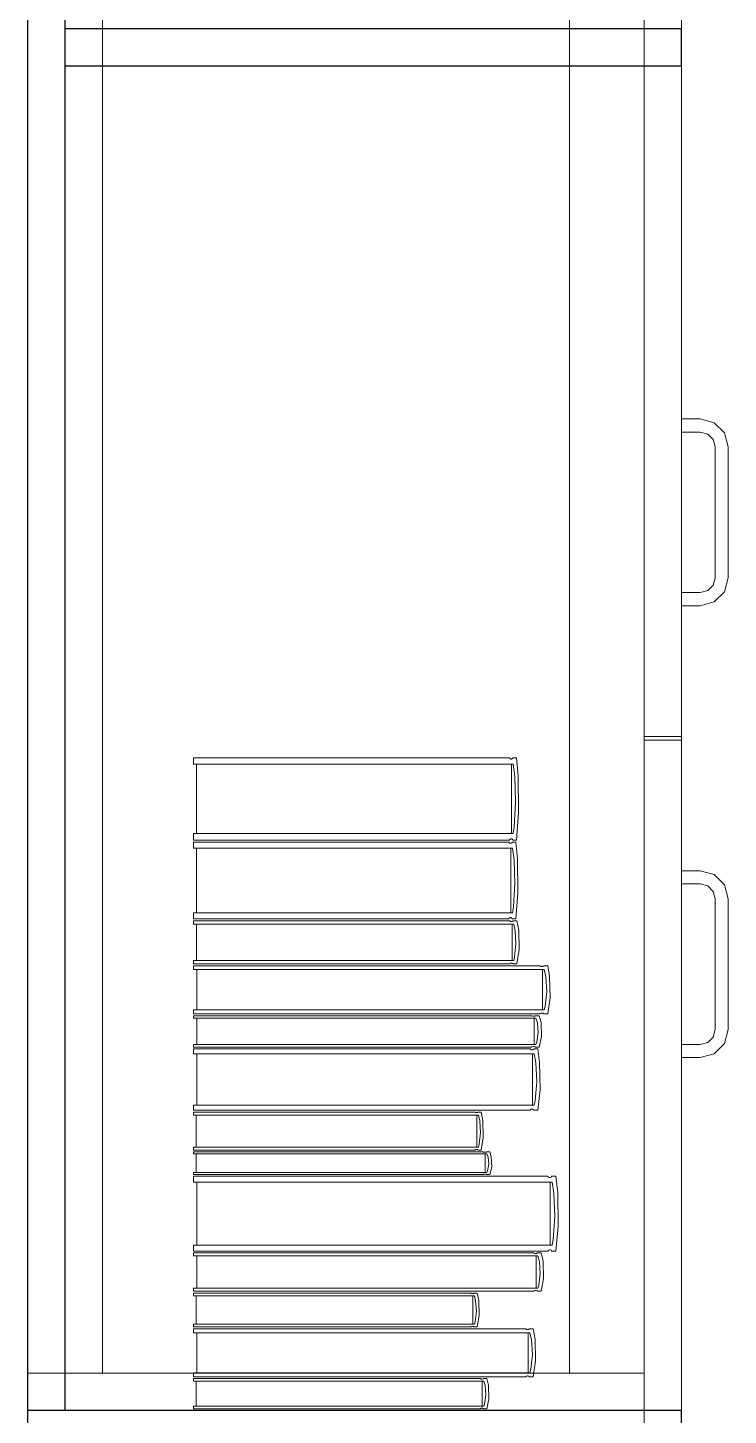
# Model space of a CAD drawing. Header units: inches. Extents: x -38 to 5698, y -33 to 92.
# Drawn here: x 111.231 to 111.606, y 35.018 to 35.761 of the extents above; entities that cross this region are included whole.
import ezdxf

# ---------------------------------------------------------------- set-up
doc = ezdxf.new("R2010")
doc.units = ezdxf.units.IN
doc.header["$MEASUREMENT"] = 0
doc.set_wipeout_variables(frame=1)
doc.linetypes.add('Wipeout_Contour', pattern=[1, 0, -1])
doc.layers.add('Interior - Mobiliario', color=7, linetype='Continuous')

msp = doc.modelspace()

# ---------------------------------------------------------------- linework, layer by layer
at = {"layer": 'Interior - Mobiliario', "color": 175, "linetype": 'Continuous', "lineweight": 13}
for p, q in [((111.25096, 35.02), (111.25096, 36.48)), ((111.56096, 36.48), (111.56096, 35.02)), ((111.59096, 35.551), (111.58096, 35.551)), ((111.58096, 35.551), (111.58096, 35.544)), ((111.59846, 35.54899), (111.59096, 35.551)), ((111.60395, 35.5435), (111.59846, 35.54899)), ((111.58096, 35.544), (111.59096, 35.544)), ((111.59096, 35.544), (111.59496, 35.54293)), ((111.59496, 35.54293), (111.59789, 35.54)), ((111.59789, 35.54), (111.59896, 35.536)), ((111.60596, 35.536), (111.60395, 35.5435)), ((111.59896, 35.536), (111.59896, 35.466)), ((111.60596, 35.466), (111.60596, 35.536)), ((111.59896, 35.466), (111.59789, 35.462)), ((111.60395, 35.4585), (111.60596, 35.466)), ((111.59096, 35.458), (111.58096, 35.458)), ((111.58096, 35.458), (111.58096, 35.451)), ((111.59496, 35.45907), (111.59096, 35.458)), ((111.59789, 35.462), (111.59496, 35.45907)), ((111.59846, 35.45301), (111.60395, 35.4585)), ((111.58096, 35.451), (111.59096, 35.451)), ((111.59096, 35.451), (111.59846, 35.45301)), ((111.58096, 35.381), (111.56096, 35.381)), ((111.58096, 35.379), (111.56096, 35.379)), ((111.31961, 35.36609), (111.31961, 35.36962)), ((111.31961, 35.36962), (111.48878, 35.36962)), ((111.48878, 35.36962), (111.48893, 35.36939)), ((111.48893, 35.36939), (111.48915, 35.36913)), ((111.48915, 35.36913), (111.48939, 35.36897)), ((111.48939, 35.36897), (111.48964, 35.36889)), ((111.48964, 35.36889), (111.4899, 35.3689)), ((111.4899, 35.3689), (111.49015, 35.369)), ((111.49015, 35.369), (111.49038, 35.36918)), ((111.49038, 35.36918), (111.4906, 35.36945)), ((111.4906, 35.36945), (111.4907, 35.36962)), ((111.4907, 35.36962), (111.49258, 35.36962)), ((111.49258, 35.36962), (111.49353, 35.35993)), ((111.49085, 35.36609), (111.31961, 35.36609)), ((111.32134, 35.32897), (111.32134, 35.36609)), ((111.48998, 35.36609), (111.48998, 35.32897)), ((111.49164, 35.35947), (111.49085, 35.36609)), ((111.49208, 35.34587), (111.49164, 35.35947)), ((111.49353, 35.35993), (111.49374, 35.34017)), ((111.49136, 35.33233), (111.49208, 35.34587)), ((111.49374, 35.34017), (111.49258, 35.32544)), ((111.49085, 35.32897), (111.49136, 35.33233)), ((111.31961, 35.32544), (111.31961, 35.32897)), ((111.31961, 35.32897), (111.49085, 35.32897)), ((111.48878, 35.32544), (111.31961, 35.32544)), ((111.31961, 35.32115), (111.31961, 35.32444)), ((111.31961, 35.32444), (111.48844, 35.32444)), ((111.48844, 35.32444), (111.48859, 35.32422)), ((111.48859, 35.32422), (111.48881, 35.32398)), ((111.48888, 35.32561), (111.48878, 35.32544)), ((111.48881, 35.32398), (111.48905, 35.32383)), ((111.4891, 35.32588), (111.48888, 35.32561)), ((111.48905, 35.32383), (111.4893, 35.32375)), ((111.48934, 35.32607), (111.4891, 35.32588)), ((111.4893, 35.32375), (111.48955, 35.32376)), ((111.48959, 35.32617), (111.48934, 35.32607)), ((111.48955, 35.32376), (111.4898, 35.32386)), ((111.48984, 35.32618), (111.48959, 35.32617)), ((111.4898, 35.32386), (111.49004, 35.32403)), ((111.49009, 35.3261), (111.48984, 35.32618)), ((111.49004, 35.32403), (111.49026, 35.32428)), ((111.49033, 35.32593), (111.49009, 35.3261)), ((111.49026, 35.32428), (111.49036, 35.32444)), ((111.49056, 35.32568), (111.49033, 35.32593)), ((111.49036, 35.32444), (111.49223, 35.32444)), ((111.4907, 35.32544), (111.49056, 35.32568)), ((111.49258, 35.32544), (111.4907, 35.32544)), ((111.49223, 35.32444), (111.49318, 35.31541)), ((111.49051, 35.32115), (111.31961, 35.32115)), ((111.32134, 35.28657), (111.32134, 35.32115)), ((111.48964, 35.32115), (111.48964, 35.28657)), ((111.4913, 35.31498), (111.49051, 35.32115)), ((111.49174, 35.30231), (111.4913, 35.31498)), ((111.49318, 35.31541), (111.49339, 35.29701)), ((111.58096, 35.309), (111.59096, 35.309)), ((111.58096, 35.302), (111.58096, 35.309)), ((111.59096, 35.309), (111.59846, 35.30699)), ((111.49102, 35.2897), (111.49174, 35.30231)), ((111.59096, 35.302), (111.58096, 35.302)), ((111.59496, 35.30093), (111.59096, 35.302)), ((111.59789, 35.298), (111.59496, 35.30093)), ((111.59846, 35.30699), (111.60395, 35.3015)), ((111.60395, 35.3015), (111.60596, 35.294)), ((111.49339, 35.29701), (111.49223, 35.28328)), ((111.59896, 35.294), (111.59789, 35.298)), ((111.59896, 35.224), (111.59896, 35.294)), ((111.60596, 35.294), (111.60596, 35.224)), ((111.31961, 35.28328), (111.31961, 35.28657)), ((111.31961, 35.28657), (111.49051, 35.28657)), ((111.49051, 35.28657), (111.49102, 35.2897)), ((111.48844, 35.28328), (111.31961, 35.28328)), ((111.31961, 35.28043), (111.31961, 35.28228)), ((111.31961, 35.28228), (111.48902, 35.28228)), ((111.49109, 35.28043), (111.31961, 35.28043)), ((111.32135, 35.26104), (111.32135, 35.28043)), ((111.48854, 35.28344), (111.48844, 35.28328)), ((111.48876, 35.28369), (111.48854, 35.28344)), ((111.48899, 35.28387), (111.48876, 35.28369)), ((111.48924, 35.28396), (111.48899, 35.28387)), ((111.48902, 35.28228), (111.48916, 35.28216)), ((111.48916, 35.28216), (111.48938, 35.28203)), ((111.4895, 35.28397), (111.48924, 35.28396)), ((111.48938, 35.28203), (111.48963, 35.28194)), ((111.48975, 35.28389), (111.4895, 35.28397)), ((111.48963, 35.28194), (111.48988, 35.2819)), ((111.48999, 35.28374), (111.48975, 35.28389)), ((111.48988, 35.2819), (111.49013, 35.2819)), ((111.49021, 35.2835), (111.48999, 35.28374)), ((111.49013, 35.2819), (111.49038, 35.28195)), ((111.49036, 35.28328), (111.49021, 35.2835)), ((111.49022, 35.28043), (111.49022, 35.26104)), ((111.49223, 35.28328), (111.49036, 35.28328)), ((111.49038, 35.28195), (111.49062, 35.28205)), ((111.49062, 35.28205), (111.49084, 35.28219)), ((111.49084, 35.28219), (111.49094, 35.28228)), ((111.49094, 35.28228), (111.49282, 35.28228)), ((111.49188, 35.27698), (111.49109, 35.28043)), ((111.49282, 35.28228), (111.49377, 35.27722)), ((111.49232, 35.26987), (111.49188, 35.27698)), ((111.49377, 35.27722), (111.49398, 35.26689)), ((111.49109, 35.26104), (111.4916, 35.26279)), ((111.4916, 35.26279), (111.49232, 35.26987)), ((111.49398, 35.26689), (111.49282, 35.25919)), ((111.31961, 35.25919), (111.31961, 35.26104)), ((111.31961, 35.26104), (111.49109, 35.26104)), ((111.48902, 35.25919), (111.31961, 35.25919)), ((111.31961, 35.25613), (111.31961, 35.25819)), ((111.31961, 35.25819), (111.50515, 35.25819)), ((111.50742, 35.25613), (111.31961, 35.25613)), ((111.32151, 35.23451), (111.32151, 35.25613)), ((111.48912, 35.25928), (111.48902, 35.25919)), ((111.48933, 35.25942), (111.48912, 35.25928)), ((111.48957, 35.25952), (111.48933, 35.25942)), ((111.48982, 35.25957), (111.48957, 35.25952)), ((111.49008, 35.25958), (111.48982, 35.25957)), ((111.49033, 35.25953), (111.49008, 35.25958)), ((111.49057, 35.25944), (111.49033, 35.25953)), ((111.49079, 35.25931), (111.49057, 35.25944)), ((111.49094, 35.25919), (111.49079, 35.25931)), ((111.49282, 35.25919), (111.49094, 35.25919)), ((111.50515, 35.25819), (111.50531, 35.25805)), ((111.50531, 35.25805), (111.50555, 35.2579)), ((111.50555, 35.2579), (111.50581, 35.25781)), ((111.50581, 35.25781), (111.50609, 35.25776)), ((111.50609, 35.25776), (111.50637, 35.25776)), ((111.50637, 35.25776), (111.50664, 35.25782)), ((111.50647, 35.25613), (111.50647, 35.23451)), ((111.50664, 35.25782), (111.50691, 35.25793)), ((111.50691, 35.25793), (111.50715, 35.25809)), ((111.50715, 35.25809), (111.50725, 35.25819)), ((111.50725, 35.25819), (111.50931, 35.25819)), ((111.50829, 35.25227), (111.50742, 35.25613)), ((111.50931, 35.25819), (111.51035, 35.25254)), ((111.50877, 35.24435), (111.50829, 35.25227)), ((111.51035, 35.25254), (111.51059, 35.24103)), ((111.50798, 35.23646), (111.50877, 35.24435)), ((111.51059, 35.24103), (111.50931, 35.23245)), ((111.31961, 35.23245), (111.31961, 35.23451)), ((111.31961, 35.23451), (111.50742, 35.23451)), ((111.50742, 35.23451), (111.50798, 35.23646)), ((111.50515, 35.23245), (111.31961, 35.23245)), ((111.31961, 35.23011), (111.31961, 35.23145)), ((111.31961, 35.23145), (111.50071, 35.23145)), ((111.50292, 35.23011), (111.31961, 35.23011)), ((111.32147, 35.21602), (111.32147, 35.23011)), ((111.50071, 35.23145), (111.50086, 35.23136)), ((111.50086, 35.23136), (111.5011, 35.23126)), ((111.5011, 35.23126), (111.50136, 35.2312)), ((111.50136, 35.2312), (111.50163, 35.23117)), ((111.50163, 35.23117), (111.5019, 35.23117)), ((111.5019, 35.23117), (111.50217, 35.23121)), ((111.50199, 35.23011), (111.50199, 35.21602)), ((111.50217, 35.23121), (111.50242, 35.23128)), ((111.50242, 35.23128), (111.50265, 35.23138)), ((111.50265, 35.23138), (111.50276, 35.23145)), ((111.50276, 35.23145), (111.50477, 35.23145)), ((111.50377, 35.2276), (111.50292, 35.23011)), ((111.50424, 35.22244), (111.50377, 35.2276)), ((111.50477, 35.23145), (111.50578, 35.22777)), ((111.50526, 35.23255), (111.50515, 35.23245)), ((111.50549, 35.2327), (111.50526, 35.23255)), ((111.50576, 35.23281), (111.50549, 35.2327)), ((111.50603, 35.23287), (111.50576, 35.23281)), ((111.50578, 35.22777), (111.50601, 35.22027)), ((111.50631, 35.23288), (111.50603, 35.23287)), ((111.50659, 35.23283), (111.50631, 35.23288)), ((111.50685, 35.23273), (111.50659, 35.23283)), ((111.50709, 35.23259), (111.50685, 35.23273)), ((111.50725, 35.23245), (111.50709, 35.23259)), ((111.50931, 35.23245), (111.50725, 35.23245)), ((111.50347, 35.21729), (111.50424, 35.22244)), ((111.50601, 35.22027), (111.50477, 35.21468)), ((111.59496, 35.21707), (111.59789, 35.22)), ((111.59789, 35.22), (111.59896, 35.224)), ((111.60596, 35.224), (111.60395, 35.2165)), ((111.31961, 35.21468), (111.31961, 35.21602)), ((111.31961, 35.21602), (111.50292, 35.21602)), ((111.50071, 35.21468), (111.31961, 35.21468)), ((111.31961, 35.21106), (111.31961, 35.21368)), ((111.31961, 35.21368), (111.49991, 35.21368)), ((111.50211, 35.21106), (111.31961, 35.21106)), ((111.32146, 35.18351), (111.32146, 35.21106)), ((111.49991, 35.21368), (111.50006, 35.21351)), ((111.50006, 35.21351), (111.5003, 35.21332)), ((111.5003, 35.21332), (111.50056, 35.21319)), ((111.50056, 35.21319), (111.50082, 35.21313)), ((111.50081, 35.21475), (111.50071, 35.21468)), ((111.50104, 35.21485), (111.50081, 35.21475)), ((111.50082, 35.21313), (111.5011, 35.21314)), ((111.5013, 35.21492), (111.50104, 35.21485)), ((111.5011, 35.21314), (111.50136, 35.21322)), ((111.50119, 35.21106), (111.50119, 35.18351)), ((111.50157, 35.21496), (111.5013, 35.21492)), ((111.50136, 35.21322), (111.50162, 35.21336)), ((111.50184, 35.21496), (111.50157, 35.21496)), ((111.50162, 35.21336), (111.50185, 35.21355)), ((111.50211, 35.21493), (111.50184, 35.21496)), ((111.50185, 35.21355), (111.50195, 35.21368)), ((111.50195, 35.21368), (111.50395, 35.21368)), ((111.50237, 35.21487), (111.50211, 35.21493)), ((111.50296, 35.20615), (111.50211, 35.21106)), ((111.5026, 35.21477), (111.50237, 35.21487)), ((111.50276, 35.21468), (111.5026, 35.21477)), ((111.50477, 35.21468), (111.50276, 35.21468)), ((111.50292, 35.21602), (111.50347, 35.21729)), ((111.50395, 35.21368), (111.50496, 35.20649)), ((111.58096, 35.216), (111.59096, 35.216)), ((111.58096, 35.209), (111.58096, 35.216)), ((111.59096, 35.216), (111.59496, 35.21707)), ((111.59846, 35.21101), (111.59096, 35.209)), ((111.60395, 35.2165), (111.59846, 35.21101)), ((111.50343, 35.19605), (111.50296, 35.20615)), ((111.50496, 35.20649), (111.50519, 35.19182)), ((111.59096, 35.209), (111.58096, 35.209)), ((111.50266, 35.186), (111.50343, 35.19605)), ((111.50519, 35.19182), (111.50395, 35.18088)), ((111.31961, 35.18088), (111.31961, 35.18351)), ((111.31961, 35.18351), (111.50211, 35.18351)), ((111.50024, 35.18121), (111.50001, 35.18101)), ((111.5005, 35.18135), (111.50024, 35.18121)), ((111.50076, 35.18142), (111.5005, 35.18135)), ((111.50104, 35.18143), (111.50076, 35.18142)), ((111.5013, 35.18137), (111.50104, 35.18143)), ((111.50156, 35.18125), (111.5013, 35.18137)), ((111.5018, 35.18106), (111.50156, 35.18125)), ((111.50195, 35.18088), (111.5018, 35.18106)), ((111.50211, 35.18351), (111.50266, 35.186)), ((111.49991, 35.18088), (111.31961, 35.18088)), ((111.31961, 35.17825), (111.31961, 35.17988)), ((111.31961, 35.17988), (111.47035, 35.17988)), ((111.47219, 35.17825), (111.31961, 35.17825)), ((111.32116, 35.16114), (111.32116, 35.17825)), ((111.47035, 35.17988), (111.47047, 35.17977)), ((111.47047, 35.17977), (111.47067, 35.17966)), ((111.47067, 35.17966), (111.47089, 35.17958)), ((111.47089, 35.17958), (111.47111, 35.17954)), ((111.47111, 35.17954), (111.47134, 35.17955)), ((111.47134, 35.17955), (111.47156, 35.17959)), ((111.47142, 35.17825), (111.47142, 35.16114)), ((111.47156, 35.17959), (111.47177, 35.17968)), ((111.47177, 35.17968), (111.47197, 35.1798)), ((111.47197, 35.1798), (111.47205, 35.17988)), ((111.47205, 35.17988), (111.47373, 35.17988)), ((111.47289, 35.1752), (111.47219, 35.17825)), ((111.47329, 35.16893), (111.47289, 35.1752)), ((111.47373, 35.17988), (111.47457, 35.17541)), ((111.47457, 35.17541), (111.47476, 35.1663)), ((111.50001, 35.18101), (111.49991, 35.18088)), ((111.50395, 35.18088), (111.50195, 35.18088)), ((111.47264, 35.16268), (111.47329, 35.16893)), ((111.47476, 35.1663), (111.47373, 35.1595)), ((111.31961, 35.1595), (111.31961, 35.16114)), ((111.31961, 35.16114), (111.47219, 35.16114)), ((111.47035, 35.1595), (111.31961, 35.1595)), ((111.47043, 35.15958), (111.47035, 35.1595)), ((111.47063, 35.15971), (111.47043, 35.15958)), ((111.47084, 35.15979), (111.47063, 35.15971)), ((111.47106, 35.15984), (111.47084, 35.15979)), ((111.47129, 35.15985), (111.47106, 35.15984)), ((111.47151, 35.15981), (111.47129, 35.15985)), ((111.47173, 35.15973), (111.47151, 35.15981)), ((111.47193, 35.15961), (111.47173, 35.15973)), ((111.47205, 35.1595), (111.47193, 35.15961)), ((111.47373, 35.1595), (111.47205, 35.1595)), ((111.47219, 35.16114), (111.47264, 35.16268)), ((111.31961, 35.15754), (111.31961, 35.1585)), ((111.31961, 35.1585), (111.47476, 35.1585)), ((111.47665, 35.15754), (111.31961, 35.15754)), ((111.3212, 35.14743), (111.3212, 35.15754)), ((111.47476, 35.1585), (111.47489, 35.15844)), ((111.47489, 35.15844), (111.47509, 35.15837)), ((111.47509, 35.15837), (111.47531, 35.15833)), ((111.47531, 35.15833), (111.47555, 35.1583)), ((111.47555, 35.1583), (111.47578, 35.15831)), ((111.47578, 35.15831), (111.47601, 35.15833)), ((111.47586, 35.15754), (111.47586, 35.14743)), ((111.47601, 35.15833), (111.47623, 35.15839)), ((111.47623, 35.15839), (111.47643, 35.15846)), ((111.47643, 35.15846), (111.47652, 35.1585)), ((111.47652, 35.1585), (111.47824, 35.1585)), ((111.47738, 35.15574), (111.47665, 35.15754)), ((111.47712, 35.14834), (111.47779, 35.15203)), ((111.47779, 35.15203), (111.47738, 35.15574)), ((111.47824, 35.1585), (111.47911, 35.15586)), ((111.47911, 35.15586), (111.47931, 35.15048)), ((111.31961, 35.14647), (111.31961, 35.14743)), ((111.31961, 35.14743), (111.47665, 35.14743)), ((111.47476, 35.14647), (111.31961, 35.14647)), ((111.31961, 35.14226), (111.31961, 35.14547)), ((111.31961, 35.14547), (111.50937, 35.14547)), ((111.47485, 35.14651), (111.47476, 35.14647)), ((111.47505, 35.14659), (111.47485, 35.14651)), ((111.47527, 35.14664), (111.47505, 35.14659)), ((111.47549, 35.14666), (111.47527, 35.14664)), ((111.47573, 35.14667), (111.47549, 35.14666)), ((111.47596, 35.14665), (111.47573, 35.14667)), ((111.47618, 35.1466), (111.47596, 35.14665)), ((111.47638, 35.14653), (111.47618, 35.1466)), ((111.47652, 35.14647), (111.47638, 35.14653)), ((111.47824, 35.14647), (111.47652, 35.14647)), ((111.47665, 35.14743), (111.47712, 35.14834)), ((111.47931, 35.15048), (111.47824, 35.14647)), ((111.50937, 35.14547), (111.50953, 35.14525)), ((111.50953, 35.14525), (111.50978, 35.14502)), ((111.50978, 35.14502), (111.51005, 35.14487)), ((111.51005, 35.14487), (111.51033, 35.1448)), ((111.51033, 35.1448), (111.51061, 35.14481)), ((111.51061, 35.14481), (111.51089, 35.1449)), ((111.51089, 35.1449), (111.51116, 35.14507)), ((111.51116, 35.14507), (111.51141, 35.14531)), ((111.51141, 35.14531), (111.51151, 35.14547)), ((111.51151, 35.14547), (111.51362, 35.14547)), ((111.51362, 35.14547), (111.51468, 35.13668)), ((111.51168, 35.14226), (111.31961, 35.14226)), ((111.32155, 35.10862), (111.32155, 35.14226)), ((111.51071, 35.14226), (111.51071, 35.10862)), ((111.51258, 35.13626), (111.51168, 35.14226)), ((111.51468, 35.13668), (111.51493, 35.11877)), ((111.51307, 35.12394), (111.51258, 35.13626)), ((111.51226, 35.11165), (111.51307, 35.12394)), ((111.51493, 35.11877), (111.51362, 35.10541)), ((111.31961, 35.10541), (111.31961, 35.10862)), ((111.31961, 35.10862), (111.51168, 35.10862)), ((111.51168, 35.10862), (111.51226, 35.11165)), ((111.50937, 35.10541), (111.31961, 35.10541)), ((111.31961, 35.10278), (111.31961, 35.10441)), ((111.31961, 35.10441), (111.50177, 35.10441)), ((111.50399, 35.10278), (111.31961, 35.10278)), ((111.32148, 35.0856), (111.32148, 35.10278)), ((111.50177, 35.10441), (111.50192, 35.1043)), ((111.50192, 35.1043), (111.50216, 35.10419)), ((111.50216, 35.10419), (111.50242, 35.10411)), ((111.50242, 35.10411), (111.50269, 35.10407)), ((111.50269, 35.10407), (111.50297, 35.10408)), ((111.50297, 35.10408), (111.50323, 35.10412)), ((111.50306, 35.10278), (111.50306, 35.0856)), ((111.50323, 35.10412), (111.50349, 35.10421)), ((111.50349, 35.10421), (111.50373, 35.10433)), ((111.50373, 35.10433), (111.50383, 35.10441)), ((111.50383, 35.10441), (111.50585, 35.10441)), ((111.50485, 35.09971), (111.50399, 35.10278)), ((111.50532, 35.09342), (111.50485, 35.09971)), ((111.50585, 35.10441), (111.50687, 35.09993)), ((111.50687, 35.09993), (111.5071, 35.09078)), ((111.50947, 35.10557), (111.50937, 35.10541)), ((111.50972, 35.10581), (111.50947, 35.10557)), ((111.50999, 35.10598), (111.50972, 35.10581)), ((111.51027, 35.10607), (111.50999, 35.10598)), ((111.51055, 35.10608), (111.51027, 35.10607)), ((111.51083, 35.10601), (111.51055, 35.10608)), ((111.5111, 35.10586), (111.51083, 35.10601)), ((111.51135, 35.10563), (111.5111, 35.10586)), ((111.51151, 35.10541), (111.51135, 35.10563)), ((111.51362, 35.10541), (111.51151, 35.10541)), ((111.50454, 35.08715), (111.50532, 35.09342)), ((111.31961, 35.08396), (111.31961, 35.0856)), ((111.31961, 35.0856), (111.50399, 35.0856)), ((111.50399, 35.0856), (111.50454, 35.08715)), ((111.5071, 35.09078), (111.50585, 35.08396)), ((111.50177, 35.08396), (111.31961, 35.08396)), ((111.31961, 35.08151), (111.31961, 35.08296)), ((111.31961, 35.08296), (111.46823, 35.08296)), ((111.47005, 35.08151), (111.31961, 35.08151)), ((111.32113, 35.06623), (111.32113, 35.08151)), ((111.46823, 35.08296), (111.46836, 35.08287)), ((111.46836, 35.08287), (111.46855, 35.08276)), ((111.46855, 35.08276), (111.46876, 35.08269)), ((111.46876, 35.08269), (111.46899, 35.08266)), ((111.46899, 35.08266), (111.46921, 35.08266)), ((111.46921, 35.08266), (111.46943, 35.08271)), ((111.46929, 35.08151), (111.46929, 35.06623)), ((111.46943, 35.08271), (111.46964, 35.08278)), ((111.46964, 35.08278), (111.46983, 35.08289)), ((111.46983, 35.08289), (111.46991, 35.08296)), ((111.46991, 35.08296), (111.47157, 35.08296)), ((111.47074, 35.07878), (111.47005, 35.08151)), ((111.47113, 35.07318), (111.47074, 35.07878)), ((111.47157, 35.08296), (111.4724, 35.07897)), ((111.4724, 35.07897), (111.47259, 35.07084)), ((111.50187, 35.08404), (111.50177, 35.08396)), ((111.5021, 35.08417), (111.50187, 35.08404)), ((111.50236, 35.08425), (111.5021, 35.08417)), ((111.50263, 35.0843), (111.50236, 35.08425)), ((111.5029, 35.08431), (111.50263, 35.0843)), ((111.50318, 35.08427), (111.5029, 35.08431)), ((111.50344, 35.08419), (111.50318, 35.08427)), ((111.50368, 35.08407), (111.50344, 35.08419)), ((111.50383, 35.08396), (111.50368, 35.08407)), ((111.50585, 35.08396), (111.50383, 35.08396)), ((111.4705, 35.06761), (111.47113, 35.07318)), ((111.47259, 35.07084), (111.47157, 35.06477)), ((111.31961, 35.06477), (111.31961, 35.06623)), ((111.31961, 35.06623), (111.47005, 35.06623)), ((111.46823, 35.06477), (111.31961, 35.06477)), ((111.31961, 35.06172), (111.31961, 35.06377)), ((111.31961, 35.06377), (111.49761, 35.06377)), ((111.46832, 35.06484), (111.46823, 35.06477)), ((111.46851, 35.06495), (111.46832, 35.06484)), ((111.46872, 35.06503), (111.46851, 35.06495)), ((111.46894, 35.06507), (111.46872, 35.06503)), ((111.46916, 35.06507), (111.46894, 35.06507)), ((111.46938, 35.06504), (111.46916, 35.06507)), ((111.46959, 35.06497), (111.46938, 35.06504)), ((111.46979, 35.06487), (111.46959, 35.06497)), ((111.46991, 35.06477), (111.46979, 35.06487)), ((111.47157, 35.06477), (111.46991, 35.06477)), ((111.47005, 35.06623), (111.4705, 35.06761)), ((111.49761, 35.06377), (111.49776, 35.06363)), ((111.49776, 35.06363), (111.49799, 35.06349)), ((111.49799, 35.06349), (111.49824, 35.06339)), ((111.49824, 35.06339), (111.49851, 35.06334)), ((111.49851, 35.06334), (111.49878, 35.06335)), ((111.49878, 35.06335), (111.49904, 35.06341)), ((111.49904, 35.06341), (111.49929, 35.06351)), ((111.49929, 35.06351), (111.49952, 35.06367)), ((111.49952, 35.06367), (111.49962, 35.06377)), ((111.49962, 35.06377), (111.5016, 35.06377)), ((111.5016, 35.06377), (111.5026, 35.05814)), ((111.49978, 35.06172), (111.31961, 35.06172)), ((111.32143, 35.04017), (111.32143, 35.06172)), ((111.49887, 35.06172), (111.49887, 35.04017)), ((111.50062, 35.05788), (111.49978, 35.06172)), ((111.50108, 35.04998), (111.50062, 35.05788)), ((111.5026, 35.05814), (111.50282, 35.04667)), ((111.50032, 35.04211), (111.50108, 35.04998)), ((111.52096, 35.04), (111.27096, 35.04)), ((111.31961, 35.03812), (111.31961, 35.04017)), ((111.31961, 35.04017), (111.49978, 35.04017)), ((111.49978, 35.04017), (111.50032, 35.04211)), ((111.50282, 35.04667), (111.5016, 35.03812)), ((111.56096, 35.04), (111.52096, 35.04)), ((111.49761, 35.03812), (111.31961, 35.03812)), ((111.31961, 35.03583), (111.31961, 35.03712)), ((111.31961, 35.03712), (111.47322, 35.03712)), ((111.4751, 35.03583), (111.31961, 35.03583)), ((111.47322, 35.03712), (111.47335, 35.03703)), ((111.47335, 35.03703), (111.47355, 35.03694)), ((111.47355, 35.03694), (111.47377, 35.03688)), ((111.47377, 35.03688), (111.474, 35.03685)), ((111.474, 35.03685), (111.47423, 35.03685)), ((111.47423, 35.03685), (111.47446, 35.03689)), ((111.47446, 35.03689), (111.47467, 35.03696)), ((111.47467, 35.03696), (111.47487, 35.03705)), ((111.47487, 35.03705), (111.47496, 35.03712)), ((111.47496, 35.03712), (111.47667, 35.03712)), ((111.47582, 35.03341), (111.4751, 35.03583)), ((111.47622, 35.02845), (111.47582, 35.03341)), ((111.47667, 35.03712), (111.47753, 35.03358)), ((111.47753, 35.03358), (111.47772, 35.02637)), ((111.49771, 35.03822), (111.49761, 35.03812)), ((111.49794, 35.03837), (111.49771, 35.03822)), ((111.49819, 35.03848), (111.49794, 35.03837)), ((111.49845, 35.03854), (111.49819, 35.03848)), ((111.49872, 35.03855), (111.49845, 35.03854)), ((111.49898, 35.0385), (111.49872, 35.03855)), ((111.49924, 35.0384), (111.49898, 35.0385)), ((111.49947, 35.03825), (111.49924, 35.0384)), ((111.49962, 35.03812), (111.49947, 35.03825)), ((111.5016, 35.03812), (111.49962, 35.03812)), ((111.56096, 35.02), (111.25096, 35.02))]:
    msp.add_line(p, q, dxfattribs=at)

# ---------------------------------------------------------------- next in the draw order: wipeouts: each hides what was drawn before it
at = {"color": 254, "linetype": 'Wipeout_Contour', "lineweight": 0, "ltscale": 3295.004947}
msp.add_wipeout([(111.58096, 35.76), (111.25096, 35.76), (111.25096, 35.74), (111.58096, 35.74)], dxfattribs=at).dxf.layer = 'Interior - Mobiliario'

# ---------------------------------------------------------------- next in the draw order: linework, layer by layer
at = {"layer": 'Interior - Mobiliario', "color": 175, "linetype": 'Continuous', "lineweight": 13}
for p, q in [((111.27096, 36.46), (111.27096, 35.04)), ((111.52096, 35.04), (111.52096, 36.46)), ((111.56096, 36.46), (111.56096, 35.04)), ((111.56096, 35.76), (111.56096, 36.119)), ((111.58096, 35.76), (111.58096, 36.119)), ((111.25096, 35.76), (111.58096, 35.76)), ((111.25096, 35.74), (111.25096, 35.76)), ((111.58096, 35.76), (111.56096, 35.76)), ((111.58096, 35.76), (111.58096, 35.74)), ((111.58096, 35.76), (111.58096, 35.74)), ((111.58096, 35.74), (111.25096, 35.74)), ((111.56096, 35.74), (111.56096, 35.381)), ((111.58096, 35.74), (111.56096, 35.74)), ((111.58096, 35.74), (111.58096, 35.381))]:
    msp.add_line(p, q, dxfattribs=at)
at = {"layer": 'Interior - Mobiliario', "color": 175, "linetype": 'Continuous', "lineweight": 30}
for p, q in [((111.25096, 35.74), (111.25096, 35.76)), ((111.58096, 35.76), (111.25096, 35.76)), ((111.58096, 35.74), (111.58096, 35.76)), ((111.58096, 35.74), (111.25096, 35.74))]:
    msp.add_line(p, q, dxfattribs=at)

# ---------------------------------------------------------------- next in the draw order: wipeouts: each hides what was drawn before it
at = {"color": 254, "linetype": 'Wipeout_Contour', "lineweight": 0, "ltscale": 3294.306838}
msp.add_wipeout([(111.25096, 36.48), (111.23096, 36.48), (111.23096, 35.02), (111.25096, 35.02)], dxfattribs=at).dxf.layer = 'Interior - Mobiliario'

# ---------------------------------------------------------------- next in the draw order: linework, layer by layer
at = {"layer": 'Interior - Mobiliario', "color": 175, "linetype": 'Continuous', "lineweight": 30}
for p, q in [((111.23096, 35.02), (111.23096, 36.48)), ((111.25096, 35.02), (111.25096, 36.48)), ((111.25096, 35.02), (111.23096, 35.02))]:
    msp.add_line(p, q, dxfattribs=at)
at = {"layer": 'Interior - Mobiliario', "color": 175, "linetype": 'Continuous', "lineweight": 13}
for p, q in [((111.23096, 35.02), (111.23096, 36.48)), ((111.25096, 36.48), (111.25096, 35.02)), ((111.23096, 35.04), (111.23096, 36.46)), ((111.25096, 35.76), (111.58096, 35.76)), ((111.25096, 35.74), (111.25096, 35.76)), ((111.58096, 35.74), (111.25096, 35.74)), ((111.27096, 35.04), (111.23096, 35.04)), ((111.25096, 35.02), (111.23096, 35.02))]:
    msp.add_line(p, q, dxfattribs=at)

# ---------------------------------------------------------------- next in the draw order: wipeouts: each hides what was drawn before it
at = {"color": 254, "linetype": 'Wipeout_Contour', "lineweight": 0, "ltscale": 3294.837848}
msp.add_wipeout([(111.58096, 35.02), (111.23096, 35.02), (111.23096, 35), (111.58096, 35)], dxfattribs=at).dxf.layer = 'Interior - Mobiliario'

# ---------------------------------------------------------------- next in the draw order: linework, layer by layer
at = {"layer": 'Interior - Mobiliario', "color": 175, "linetype": 'Continuous', "lineweight": 13}
for p, q in [((111.23096, 36.5), (111.23096, 35)), ((111.58096, 35), (111.58096, 36.5)), ((111.23096, 35.02), (111.23096, 36.48)), ((111.25096, 35.02), (111.25096, 36.48)), ((111.25096, 35.02), (111.25096, 36.48)), ((111.25096, 35.02), (111.25096, 36.48)), ((111.56096, 36.48), (111.56096, 35.02)), ((111.56096, 36.48), (111.56096, 35.02)), ((111.58096, 36.48), (111.58096, 35.02)), ((111.58096, 36.48), (111.58096, 35.02)), ((111.56096, 35.02), (111.56096, 35.379)), ((111.58096, 35.02), (111.58096, 35.379)), ((111.23096, 35), (111.23096, 35.04)), ((111.56096, 35.04), (111.56096, 35)), ((111.32118, 35.02229), (111.32118, 35.03583)), ((111.47431, 35.03583), (111.47431, 35.02229)), ((111.47556, 35.02351), (111.47622, 35.02845)), ((111.47772, 35.02637), (111.47667, 35.021)), ((111.23096, 35.02), (111.58096, 35.02)), ((111.23096, 35), (111.23096, 35.02)), ((111.58096, 35.02), (111.23096, 35.02)), ((111.58096, 35.02), (111.25096, 35.02)), ((111.56096, 35.02), (111.25096, 35.02)), ((111.56096, 35.02), (111.25096, 35.02)), ((111.31961, 35.021), (111.31961, 35.02229)), ((111.31961, 35.02229), (111.4751, 35.02229)), ((111.47322, 35.021), (111.31961, 35.021)), ((111.47331, 35.02106), (111.47322, 35.021)), ((111.47351, 35.02116), (111.47331, 35.02106)), ((111.47372, 35.02123), (111.47351, 35.02116)), ((111.47395, 35.02127), (111.47372, 35.02123)), ((111.47418, 35.02127), (111.47395, 35.02127)), ((111.47441, 35.02124), (111.47418, 35.02127)), ((111.47463, 35.02118), (111.47441, 35.02124)), ((111.47483, 35.02109), (111.47463, 35.02118)), ((111.47496, 35.021), (111.47483, 35.02109)), ((111.47667, 35.021), (111.47496, 35.021)), ((111.4751, 35.02229), (111.47556, 35.02351)), ((111.58096, 35.02), (111.56096, 35.02)), ((111.58096, 35.02), (111.58096, 35))]:
    msp.add_line(p, q, dxfattribs=at)
at = {"layer": 'Interior - Mobiliario', "color": 175, "linetype": 'Continuous', "lineweight": 30}
for p, q in [((111.23096, 35), (111.23096, 35.02)), ((111.58096, 35.02), (111.23096, 35.02)), ((111.58096, 35), (111.58096, 35.02))]:
    msp.add_line(p, q, dxfattribs=at)

doc.saveas('drawing.dxf')
